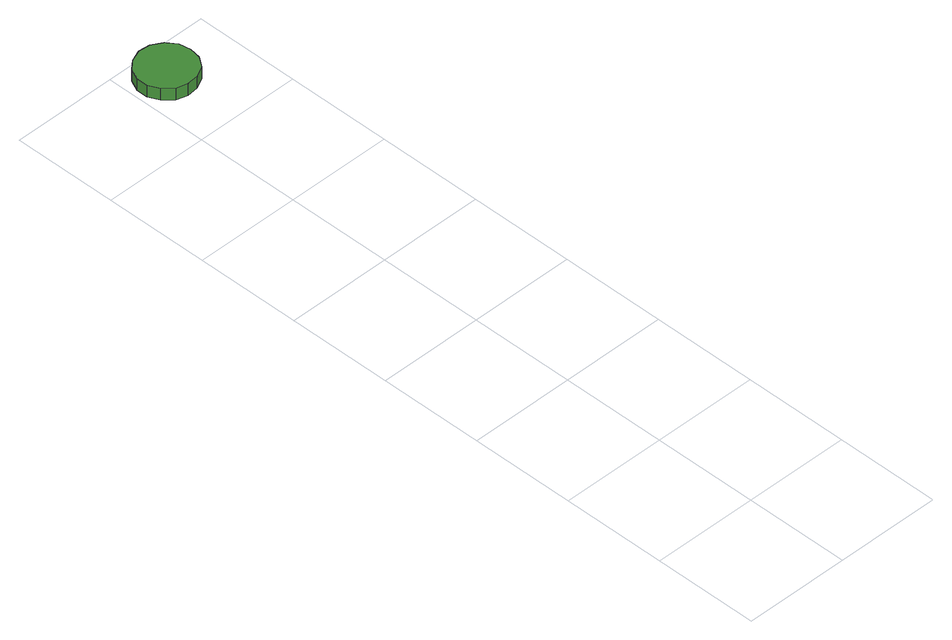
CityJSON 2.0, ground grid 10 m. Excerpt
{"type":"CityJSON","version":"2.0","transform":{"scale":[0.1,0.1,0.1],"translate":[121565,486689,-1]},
"CityObjects":{
"tree1":{"type":"SolitaryVegetationObject","attributes":{"function":"something"},"geometry":[{"type":"MultiSurface","lod":"1","boundaries":[[[0,1,2,3,4,5,6,7,8,9,10,11,12,13,14]],[[15,16,17,18,19,20,21,22,23,24,25,26,27,28,29]],[[0,29,28,1]],[[1,28,27,2]],[[2,27,26,3]],[[3,26,25,4]],[[4,25,24,5]],[[5,24,23,6]],[[6,23,22,7]],[[7,22,21,8]],[[8,21,20,9]],[[9,20,19,10]],[[10,19,18,11]],[[11,18,17,12]],[[12,17,16,13]],[[13,16,15,14]],[[14,15,29,0]]]}]},
"tree2":{"type":"SolitaryVegetationObject","attributes":{"function":"something"}}
},
"vertices":[
[60,671,19],[58,682,19],[51,691,19],[41,697,19],[30,698,19],[19,694,19],[11,687,19],[6,676,19],[6,665,19],[11,655,19],[19,647,19],[30,644,19],[41,645,19],[51,650,19],[58,660,19],[58,660,7],[51,650,7],[41,645,7],[30,644,7],[19,647,7],[11,655,7],[6,665,7],[6,676,7],[11,687,7],[19,694,7],[30,698,7],[41,697,7],[51,691,7],[58,682,7],[60,671,7]
]}
